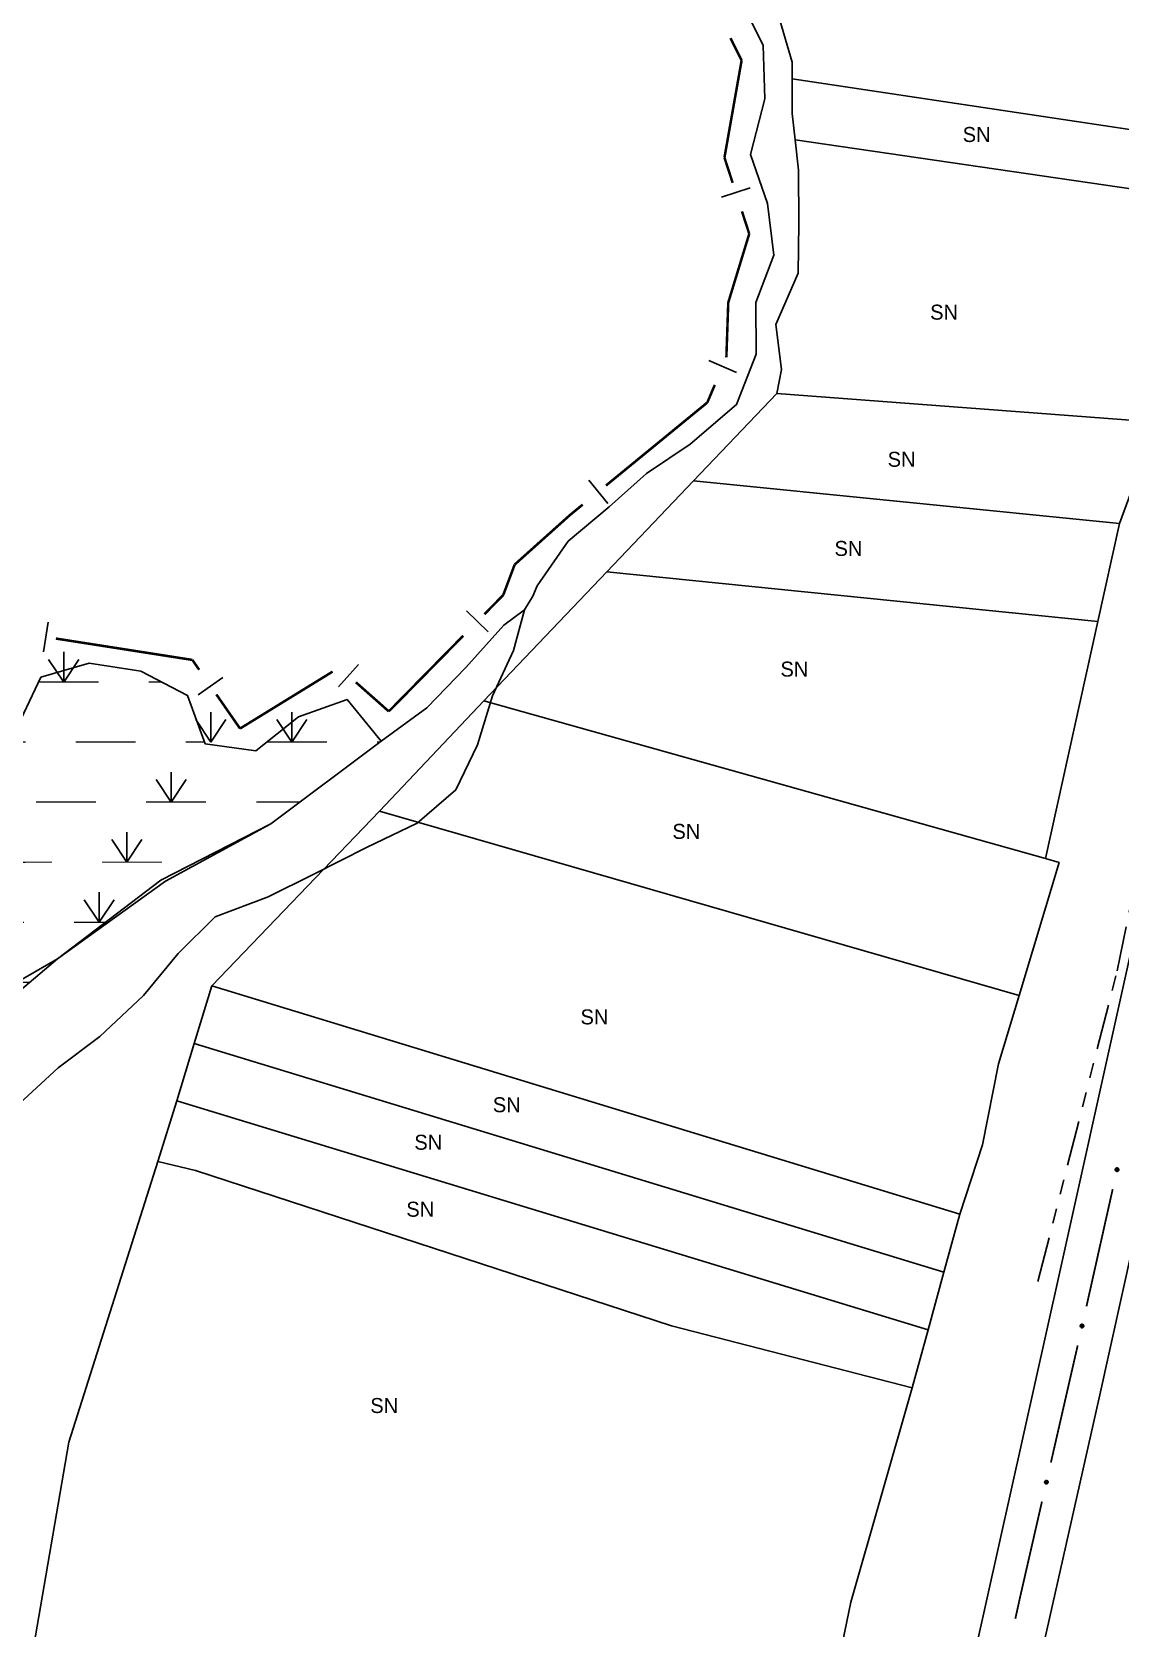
# Model space of a CAD drawing. Extents: x 209193 to 212081, y 4877574 to 4880493.
# Drawn here: x 209680.3 to 209788.9, y 4878423.3 to 4878582.7 of the extents above; entities that cross this region are included whole.
import ezdxf
from ezdxf.enums import TextEntityAlignment as Align

# ---------------------------------------------------------------- set-up
doc = ezdxf.new("R2010")
doc.units = 0
doc.header["$LTSCALE"] = 1.5
doc.header["$MEASUREMENT"] = 0
doc.linetypes.add('TRACO_00', pattern=[10, -10])
doc.linetypes.add('TRACO_25', pattern=[8, 3, -1, 1, -1, 1, -1])
for name, color, linetype in [('CD_MALHA_LOTES', 7, 'CONTINUOUS'), ('HD-ALAGADO-BREJO', 170, 'CONTINUOUS'), ('HD-CURSO-PERENE', 170, 'CONTINUOUS'), ('HD-PRAIA', 251, 'CONTINUOUS'), ('LM-LIM-SETORES-BAIRROS', 250, 'CONTINUOUS'), ('RU-QUADRA', 210, 'CONTINUOUS'), ('SV-EIXO-ROD-ESTR', 7, 'CONTINUOUS'), ('SV-EST-MUNIC-PAV', 20, 'CONTINUOUS'), ('SV-FX-DOM-EST', 20, 'CONTINUOUS'), ('Th_NmrPort', 1, 'CONTINUOUS')]:
    doc.layers.add(name, color=color, linetype=linetype)

# ---------------------------------------------------------------- blocks, each defined once
blk = doc.blocks.new('*X7')
at = {"layer": 'HD-ALAGADO-BREJO'}
for points in [[(209683.446534, 4878517.779333), (209681.946246, 4878520.029141)], [(209683.446534, 4878517.779333), (209683.44615, 4878520.779333)], [(209683.446534, 4878517.779333), (209684.946246, 4878520.029525)], [(209609.416936, 4878511.778778), (209607.916452, 4878514.028455)], [(209609.416936, 4878511.778778), (209609.416291, 4878514.778778)], [(209609.416936, 4878511.778778), (209610.916452, 4878514.0291)], [(209655.544187, 4878511.779007), (209654.043912, 4878514.028824)], [(209655.544187, 4878511.779007), (209655.54382, 4878514.779007)], [(209655.544187, 4878511.779007), (209657.043912, 4878514.029191)], [(209676.142478, 4878511.779137), (209674.64227, 4878514.028999)], [(209676.142478, 4878511.779137), (209676.142201, 4878514.779137)], [(209676.142478, 4878511.779137), (209677.64227, 4878514.029275)], [(209698.142477, 4878511.781163), (209696.64227, 4878514.031025)], [(209698.142477, 4878511.781163), (209698.142201, 4878514.781163)], [(209698.142477, 4878511.781163), (209699.64227, 4878514.031301)], [(209706.22948, 4878511.779541), (209704.72918, 4878514.029341)], [(209706.22948, 4878511.779541), (209706.22908, 4878514.779541)], [(209706.22948, 4878511.779541), (209707.72918, 4878514.029741)], [(209608.591703, 4878505.778523), (209608.591314, 4878508.778523)], [(209650.175347, 4878505.778762), (209650.17517, 4878508.778762)], [(209672.175347, 4878505.780058), (209672.17517, 4878508.780058)], [(209694.175347, 4878505.781354), (209694.17517, 4878508.781354)], [(209608.591703, 4878505.778523), (209607.091411, 4878508.028328)], [(209608.591703, 4878505.778523), (209610.091411, 4878508.028718)], [(209650.175347, 4878505.778762), (209648.675214, 4878508.028673)], [(209650.175347, 4878505.778762), (209651.675214, 4878508.02885)], [(209672.175347, 4878505.780058), (209670.675214, 4878508.029969)], [(209672.175347, 4878505.780058), (209673.675214, 4878508.030146)], [(209694.175347, 4878505.781354), (209692.675214, 4878508.031265)], [(209694.175347, 4878505.781354), (209695.675214, 4878508.031442)], [(209608.421613, 4878499.778442), (209608.421279, 4878502.778442)], [(209645.768247, 4878499.778692), (209645.768061, 4878502.778692)], [(209667.768247, 4878499.780057), (209667.768061, 4878502.780057)], [(209689.768247, 4878499.781421), (209689.768061, 4878502.781421)], [(209608.421613, 4878499.778442), (209606.921362, 4878502.028275)], [(209608.421613, 4878499.778442), (209609.921362, 4878502.028609)], [(209645.768247, 4878499.778692), (209644.268108, 4878502.028599)], [(209645.768247, 4878499.778692), (209647.268108, 4878502.028785)], [(209667.768247, 4878499.780057), (209666.268108, 4878502.029964)], [(209667.768247, 4878499.780057), (209669.268108, 4878502.03015)], [(209689.768247, 4878499.781421), (209688.268108, 4878502.031328)], [(209689.768247, 4878499.781421), (209691.268108, 4878502.031514)], [(209611.115978, 4878493.778437), (209609.615727, 4878496.028269)], [(209611.115978, 4878493.778437), (209611.115643, 4878496.778437)], [(209611.115978, 4878493.778437), (209612.615727, 4878496.028604)], [(209642.985284, 4878493.778641), (209641.485136, 4878496.028542)], [(209642.985284, 4878493.778641), (209642.985086, 4878496.778641)], [(209642.985284, 4878493.778641), (209644.485136, 4878496.02874)], [(209664.985284, 4878493.780091), (209663.485136, 4878496.029992)], [(209664.985284, 4878493.780091), (209664.985086, 4878496.780091)], [(209664.985284, 4878493.780091), (209666.485136, 4878496.03019)], [(209686.985284, 4878493.781541), (209685.485136, 4878496.031442)], [(209686.985284, 4878493.781541), (209686.985086, 4878496.781541)], [(209686.985284, 4878493.781541), (209688.485136, 4878496.03164)], [(209618.118967, 4878487.778517), (209616.618677, 4878490.028324)], [(209618.118967, 4878487.778517), (209618.118581, 4878490.778517)], [(209618.118967, 4878487.778517), (209619.618677, 4878490.02871)], [(209644.54666, 4878487.778642), (209643.046495, 4878490.028532)], [(209644.54666, 4878487.778642), (209644.54644, 4878490.778642)], [(209644.54666, 4878487.778642), (209646.046495, 4878490.028752)], [(209666.54666, 4878487.780253), (209665.046495, 4878490.030144)], [(209666.54666, 4878487.780253), (209666.54644, 4878490.780253)], [(209666.54666, 4878487.780253), (209668.046495, 4878490.030363)], [(209619.208372, 4878481.778392), (209619.208109, 4878484.778392)], [(209641.208372, 4878481.780322), (209641.208109, 4878484.780322)], [(209647.969038, 4878481.778675), (209647.96878, 4878484.778675)], [(209669.969038, 4878481.780564), (209669.96878, 4878484.780564)], [(209619.208372, 4878481.778392), (209617.708175, 4878484.028261)], [(209619.208372, 4878481.778392), (209620.708175, 4878484.028524)], [(209641.208372, 4878481.780322), (209639.708174, 4878484.03019)], [(209641.208372, 4878481.780322), (209642.708174, 4878484.030453)], [(209647.969038, 4878481.778675), (209646.468845, 4878484.028546)], [(209647.969038, 4878481.778675), (209649.468845, 4878484.028804)], [(209669.969038, 4878481.780564), (209668.468845, 4878484.030435)], [(209669.969038, 4878481.780564), (209671.468845, 4878484.030693)], [(209625.64727, 4878475.778377), (209625.647062, 4878478.778377)], [(209647.64727, 4878475.779896), (209647.647062, 4878478.779896)], [(209625.64727, 4878475.778377), (209624.147114, 4878478.028273)], [(209625.64727, 4878475.778377), (209627.147114, 4878478.02848)], [(209647.64727, 4878475.779896), (209646.147114, 4878478.029792)], [(209647.64727, 4878475.779896), (209649.147114, 4878478.029999)], [(209624.671273, 4878469.778347), (209623.171106, 4878472.028236)], [(209624.671273, 4878469.778347), (209624.67105, 4878472.778347)], [(209624.671273, 4878469.778347), (209626.171106, 4878472.028458)], [(209646.671273, 4878469.779977), (209645.171106, 4878472.029866)], [(209646.671273, 4878469.779977), (209646.67105, 4878472.779977)], [(209646.671273, 4878469.779977), (209648.171106, 4878472.030089)], [(209624.987439, 4878463.778336), (209623.487256, 4878466.028213)], [(209624.987439, 4878463.778336), (209624.987195, 4878466.778336)], [(209624.987439, 4878463.778336), (209626.487256, 4878466.028458)], [(209646.987439, 4878463.78013), (209645.487256, 4878466.030008)], [(209646.987439, 4878463.78013), (209646.987195, 4878466.78013)], [(209646.987439, 4878463.78013), (209648.487256, 4878466.030253)], [(209625.570441, 4878457.778338), (209625.570161, 4878460.778338)], [(209647.570441, 4878457.780391), (209647.570161, 4878460.780391)], [(209625.570441, 4878457.778338), (209624.070231, 4878460.028198)], [(209625.570441, 4878457.778338), (209627.070231, 4878460.028478)], [(209647.570441, 4878457.780391), (209646.070231, 4878460.030251)], [(209647.570441, 4878457.780391), (209649.070231, 4878460.030531)], [(209626.479473, 4878451.778401), (209626.479089, 4878454.778401)], [(209626.479473, 4878451.778401), (209624.979185, 4878454.028209)], [(209626.479473, 4878451.778401), (209627.979185, 4878454.028593)]]:
    blk.add_lwpolyline(points, dxfattribs=at)
at = {"layer": 'HD-ALAGADO-BREJO', "const_width": 0.13}
for points in [[(209680.946534, 4878517.779013), (209681.946534, 4878517.779141)], [(209681.946534, 4878517.779141), (209686.946534, 4878517.779781)], [(209691.946534, 4878517.780422), (209692.946534, 4878517.78055)], [(209692.946534, 4878517.78055), (209693.219259, 4878517.779136)], [(209606.916936, 4878511.77824), (209607.916936, 4878511.778455)], [(209607.916936, 4878511.778455), (209610.916936, 4878511.7791)], [(209610.916936, 4878511.7791), (209611.24967, 4878511.778283)], [(209653.044187, 4878511.778701), (209654.044187, 4878511.778824)], [(209654.044187, 4878511.778824), (209659.044187, 4878511.779436)], [(209664.044187, 4878511.780048), (209666.044187, 4878511.780293)], [(209666.044187, 4878511.780293), (209666.472066, 4878511.778835)], [(209673.642478, 4878511.778907), (209674.642478, 4878511.778999)], [(209674.642478, 4878511.778999), (209679.642478, 4878511.77946)], [(209684.642478, 4878511.77992), (209690.642477, 4878511.780472)], [(209695.642477, 4878511.780933), (209696.642477, 4878511.781025)], [(209696.642477, 4878511.781025), (209697.517793, 4878511.779146)], [(209703.72948, 4878511.779208), (209704.72948, 4878511.779341)], [(209704.72948, 4878511.779341), (209709.72948, 4878511.780008)], [(209714.72948, 4878511.780674), (209715.046237, 4878511.779321)], [(209606.091703, 4878505.778199), (209607.091703, 4878505.778328)], [(209607.091703, 4878505.778328), (209612.091703, 4878505.778978)], [(209617.091703, 4878505.779627), (209618.025976, 4878505.778318)], [(209647.675347, 4878505.778614), (209648.675347, 4878505.778673)], [(209648.675347, 4878505.778673), (209653.675347, 4878505.778968)], [(209658.675347, 4878505.779262), (209664.675347, 4878505.779616)], [(209669.675347, 4878505.77991), (209670.675347, 4878505.779969)], [(209670.675347, 4878505.779969), (209675.675347, 4878505.780264)], [(209680.675347, 4878505.780558), (209686.675347, 4878505.780912)], [(209691.675347, 4878505.781206), (209692.675347, 4878505.781265)], [(209692.675347, 4878505.781265), (209697.675347, 4878505.78156)], [(209702.675347, 4878505.781854), (209706.675347, 4878505.78209)], [(209706.675347, 4878505.78209), (209707.027879, 4878505.779208)], [(209605.921613, 4878499.778164), (209606.921613, 4878499.778275)], [(209606.921613, 4878499.778275), (209611.921613, 4878499.778831)], [(209616.921613, 4878499.779387), (209621.921613, 4878499.779943)], [(209621.921613, 4878499.779943), (209622.223476, 4878499.778327)], [(209643.268247, 4878499.778537), (209644.268247, 4878499.778599)], [(209644.268247, 4878499.778599), (209649.268247, 4878499.77891)], [(209654.268247, 4878499.77922), (209660.268247, 4878499.779592)], [(209665.268247, 4878499.779902), (209666.268247, 4878499.779964)], [(209666.268247, 4878499.779964), (209671.268247, 4878499.780274)], [(209676.268247, 4878499.780584), (209682.268247, 4878499.780956)], [(209687.268247, 4878499.781266), (209688.268247, 4878499.781328)], [(209688.268247, 4878499.781328), (209693.268247, 4878499.781638)], [(209608.615978, 4878493.778158), (209609.615978, 4878493.778269)], [(209609.615978, 4878493.778269), (209614.615978, 4878493.778827)], [(209619.615978, 4878493.779385), (209624.615978, 4878493.779943)], [(209624.615978, 4878493.779943), (209624.820807, 4878493.77832)], [(209640.485284, 4878493.778477), (209641.485284, 4878493.778542)], [(209641.485284, 4878493.778542), (209646.485284, 4878493.778872)], [(209651.485284, 4878493.779201), (209657.485284, 4878493.779597)], [(209662.485284, 4878493.779926), (209663.485284, 4878493.779992)], [(209663.485284, 4878493.779992), (209668.485284, 4878493.780322)], [(209673.485284, 4878493.780651), (209679.485284, 4878493.781047)], [(209684.485284, 4878493.781376), (209685.485284, 4878493.781442)], [(209685.485284, 4878493.781442), (209687.485284, 4878493.781574)], [(209687.485284, 4878493.781574), (209687.621379, 4878493.778948)], [(209615.618967, 4878487.778195), (209616.618967, 4878487.778324)], [(209616.618967, 4878487.778324), (209621.618967, 4878487.778968)], [(209626.618967, 4878487.779612), (209627.618967, 4878487.77974)], [(209627.618967, 4878487.77974), (209627.749434, 4878487.778316)], [(209642.04666, 4878487.778459), (209643.04666, 4878487.778532)], [(209643.04666, 4878487.778532), (209648.04666, 4878487.778899)], [(209653.04666, 4878487.779265), (209659.04666, 4878487.779704)], [(209664.04666, 4878487.78007), (209665.04666, 4878487.780144)], [(209665.04666, 4878487.780144), (209670.04666, 4878487.78051)], [(209675.04666, 4878487.780876), (209680.04666, 4878487.781242)], [(209680.04666, 4878487.781242), (209680.046888, 4878487.778839)], [(209616.708372, 4878481.778173), (209617.708372, 4878481.778261)], [(209617.708372, 4878481.778261), (209622.708372, 4878481.778699)], [(209627.708372, 4878481.779138), (209633.708372, 4878481.779664)], [(209638.708372, 4878481.780103), (209639.708372, 4878481.78019)], [(209639.708372, 4878481.78019), (209642.708372, 4878481.780453)], [(209642.708372, 4878481.780453), (209643.044382, 4878481.778436)], [(209645.469038, 4878481.77846), (209646.469038, 4878481.778546)], [(209646.469038, 4878481.778546), (209651.469038, 4878481.778976)], [(209656.469038, 4878481.779405), (209662.469038, 4878481.77992)], [(209667.469038, 4878481.780349), (209668.469038, 4878481.780435)], [(209668.469038, 4878481.780435), (209672.469038, 4878481.780779)], [(209672.469038, 4878481.780779), (209672.973282, 4878481.778735)], [(209623.14727, 4878475.778204), (209624.14727, 4878475.778273)], [(209624.14727, 4878475.778273), (209629.14727, 4878475.778618)], [(209634.14727, 4878475.778964), (209640.14727, 4878475.779378)], [(209645.14727, 4878475.779723), (209646.14727, 4878475.779792)], [(209646.14727, 4878475.779792), (209651.147269, 4878475.780137)], [(209656.147269, 4878475.780482), (209662.147269, 4878475.780897)], [(209622.171273, 4878469.778161), (209623.171273, 4878469.778236)], [(209623.171273, 4878469.778236), (209628.171273, 4878469.778606)], [(209633.171273, 4878469.778977), (209639.171273, 4878469.779421)], [(209644.171273, 4878469.779792), (209645.171273, 4878469.779866)], [(209645.171273, 4878469.779866), (209650.171273, 4878469.780237)], [(209655.171273, 4878469.780607), (209659.171273, 4878469.780904)], [(209659.171273, 4878469.780904), (209659.252746, 4878469.778532)], [(209622.487439, 4878463.778132), (209623.487439, 4878463.778213)], [(209623.487439, 4878463.778213), (209628.487439, 4878463.778621)], [(209633.487439, 4878463.779029), (209639.487439, 4878463.779519)], [(209644.487439, 4878463.779926), (209645.487439, 4878463.780008)], [(209645.487439, 4878463.780008), (209650.487439, 4878463.780416)], [(209623.070441, 4878457.778104), (209624.070441, 4878457.778198)], [(209624.070441, 4878457.778198), (209629.070441, 4878457.778664)], [(209634.070441, 4878457.779131), (209640.070441, 4878457.779691)], [(209645.070441, 4878457.780158), (209646.070441, 4878457.780251)], [(209646.070441, 4878457.780251), (209646.300901, 4878457.778337)], [(209623.979473, 4878451.778081), (209624.979473, 4878451.778209)], [(209624.979473, 4878451.778209), (209629.979473, 4878451.778849)], [(209634.979473, 4878451.779489), (209635.979473, 4878451.779617)], [(209635.979473, 4878451.779617), (209636.252526, 4878451.778203)]]:
    blk.add_lwpolyline(points, dxfattribs=at)

msp = doc.modelspace()

# ---------------------------------------------------------------- linework, layer by layer
at = {"layer": 'CD_MALHA_LOTES', "linetype": 'Continuous', "flags": 128}
for points in [[(209756.193099, 4878578.044373), (209756.19672, 4878579.700553), (209754.627823, 4878585.01931), (209752.958858, 4878590.088121), (209751.009776, 4878594.757016), (209747.08019, 4878597.986194), (209745.261036, 4878602.295174)], [(209756.48915, 4878571.928657), (209756.185529, 4878574.581716), (209756.193099, 4878578.044373)], [(209756.193099, 4878578.044373), (209799.688554, 4878571.523395)], [(209754.674914, 4878546.595152), (209755.145848, 4878549.002559), (209754.560486, 4878553.496468), (209756.81187, 4878558.615356), (209756.85304, 4878563.634217), (209756.834266, 4878568.913018), (209756.48915, 4878571.928657)], [(209798.240988, 4878565.838046), (209756.48915, 4878571.928657)], [(209746.351909, 4878537.866471), (209754.674914, 4878546.595152)], [(209792.616042, 4878543.745939), (209754.674914, 4878546.595152)], [(209792.616042, 4878543.745939), (209788.898811, 4878533.611761)], [(209737.679573, 4878528.771433), (209746.351909, 4878537.866471)], [(209788.898811, 4878533.611761), (209746.351909, 4878537.866471)], [(209788.898811, 4878533.611761), (209786.736895, 4878523.823243)], [(209725.40909, 4878515.902867), (209737.679573, 4878528.771433)], [(209786.736895, 4878523.823243), (209737.679573, 4878528.771433)], [(209786.736895, 4878523.823243), (209781.510396, 4878500.159191)], [(209714.988398, 4878504.881593), (209725.40909, 4878515.902867)], [(209781.510396, 4878500.159191), (209725.40909, 4878515.902867)], [(209698.242697, 4878487.412343), (209714.988398, 4878504.881593)], [(209778.865105, 4878486.467024), (209714.988398, 4878504.881593)], [(209781.510396, 4878500.159191), (209782.852305, 4878499.738896), (209778.865105, 4878486.467024)], [(209696.493012, 4878481.673127), (209698.242697, 4878487.412343)], [(209772.945072, 4878464.623168), (209698.242697, 4878487.412343)], [(209778.865105, 4878486.467024), (209776.815222, 4878479.643744), (209775.2032, 4878471.545547), (209772.945072, 4878464.623168)], [(209694.743327, 4878475.933911), (209696.493012, 4878481.673127)], [(209771.359032, 4878458.839079), (209696.493012, 4878481.673127)], [(209692.833425, 4878469.894464), (209694.743327, 4878475.933911)], [(209769.772992, 4878453.05499), (209694.743327, 4878475.933911)], [(209680.279359, 4878420.376698), (209683.958452, 4878441.830231), (209692.833425, 4878469.894464)], [(209768.186952, 4878447.270902), (209744.146326, 4878453.458952), (209696.607214, 4878468.963373), (209692.833425, 4878469.894464)], [(209772.945072, 4878464.623168), (209771.359032, 4878458.839079)], [(209771.359032, 4878458.839079), (209769.772992, 4878453.05499)], [(209769.772992, 4878453.05499), (209768.186952, 4878447.270902)], [(209768.186952, 4878447.270902), (209762.051447, 4878425.865624), (209757.238943, 4878402.486092)]]:
    msp.add_lwpolyline(points, dxfattribs=at)
at = {"layer": 'HD-ALAGADO-BREJO', "linetype": 'TRACO_00'}
msp.add_polyline3d([(209671.726446, 4878480.721122, 2.289978), (209682.82959, 4878490.139234, 2.289978), (209693.162303, 4878497.987685, 2.289978), (209704.124551, 4878503.606657, 2.289978), (209715.147416, 4878511.855033, 2.289978), (209711.748099, 4878516.044005, 2.289978), (209706.90728, 4878514.314288, 2.289978), (209702.646124, 4878510.914964, 2.289978), (209697.585847, 4878511.594695, 2.289978), (209695.796821, 4878516.443553, 2.289978), (209691.146982, 4878518.852901, 2.289978), (209685.976727, 4878519.6626, 2.289978), (209681.175989, 4878518.262809, 2.289978), (209678.90468, 4878513.473845, 2.289978)], dxfattribs=at)
at = {"layer": 'HD-CURSO-PERENE', "linetype": 'Continuous'}
msp.add_polyline3d([(209678.90468, 4878513.473845, 2.197958), (209681.175989, 4878518.262809, 2.197958), (209685.976727, 4878519.6626, 2.197958), (209691.146982, 4878518.852901, 2.197958), (209695.796821, 4878516.443553, 2.197958), (209697.585847, 4878511.594695, 2.197958), (209702.646124, 4878510.914964, 2.197958), (209706.90728, 4878514.314288, 2.197958), (209711.748099, 4878516.044005, 2.197958), (209715.147416, 4878511.855033, 2.197958), (209719.708585, 4878515.194378, 2.197958), (209723.599856, 4878519.223551, 2.197958), (209727.391165, 4878523.452676, 2.197958), (209729.481703, 4878524.992374, 2.197958), (209730.302089, 4878526.352084, 2.197958), (209730.732363, 4878527.371862, 2.197958), (209733.823668, 4878531.840917, 2.197958), (209737.924823, 4878535.290226, 2.197958), (209741.655918, 4878538.619554, 2.197958), (209745.996969, 4878541.53899, 2.197958), (209750.628288, 4878545.498195, 2.197958), (209752.599627, 4878550.527098, 2.197958), (209752.560825, 4878555.695923, 2.197958), (209754.372078, 4878560.414892, 2.197958), (209753.723223, 4878565.573706, 2.197958), (209752.054223, 4878570.492551, 2.197958), (209753.485639, 4878576.051321, 2.197958), (209753.316859, 4878581.360111, 2.197958), (209751.037735, 4878585.969013, 2.197958)], dxfattribs=at)
at = {"layer": 'HD-PRAIA', "linetype": 'TRACO_00'}
msp.add_polyline3d([(209678.615771, 4878475.272515, 3.302196), (209682.887061, 4878479.24171, 3.302196), (209687.058142, 4878482.351098, 3.302196), (209691.419472, 4878486.460264, 3.302196), (209694.870748, 4878490.669386, 3.240849), (209698.581917, 4878494.328639, 3.036361), (209703.852833, 4878496.318306, 3.046585), (209708.413755, 4878498.597892, 3.005687), (209713.674823, 4878501.247409, 2.954565), (209718.745826, 4878503.68697, 2.78075), (209722.596926, 4878506.996305, 2.739852), (209724.778162, 4878511.505331, 2.739852), (209726.269427, 4878516.394254, 2.739852), (209728.360665, 4878520.943268, 2.739852), (209729.481703, 4878524.992374, 2.739852), (209727.391165, 4878523.452676, 2.197958), (209723.599856, 4878519.223551, 2.197958), (209719.708585, 4878515.194378, 2.197958), (209715.147416, 4878511.855033, 2.197958), (209704.124551, 4878503.606657, 2.289978), (209693.612314, 4878497.867723, 8.475757), (209682.82959, 4878490.139234, 2.289978), (209676.348159, 4878486.379941, 8.485981)], dxfattribs=at)
at = {"layer": 'LM-LIM-SETORES-BAIRROS', "const_width": 0.25}
for points in [[(209750.04181, 4878582.103117), (209750.936237, 4878580.314262)], [(209750.936237, 4878580.314262), (209751.150707, 4878579.885323)], [(209751.150707, 4878579.885323), (209749.496195, 4878570.509759)], [(209749.496195, 4878570.509759), (209749.436603, 4878570.172069)], [(209749.436603, 4878570.172069), (209750.257873, 4878567.645084)], [(209751.185132, 4878564.791982), (209751.803304, 4878562.889914)], [(209751.803304, 4878562.889914), (209751.912531, 4878562.553831)], [(209751.912531, 4878562.553831), (209749.970267, 4878556.197332)], [(209749.817515, 4878555.697417), (209749.628756, 4878550.223402)], [(209749.970267, 4878556.197332), (209749.817515, 4878555.697417)], [(209748.471673, 4878547.459036), (209748.080117, 4878546.538881)], [(209747.7225, 4878545.69848), (209737.60024, 4878537.40385)], [(209748.080117, 4878546.538881), (209747.7225, 4878545.69848)], [(209734.009672, 4878534.461579), (209728.531208, 4878529.549853)], [(209734.506326, 4878534.868559), (209734.009672, 4878534.461579)], [(209735.279805, 4878535.502382), (209734.506326, 4878534.868559)], [(209728.486449, 4878529.509725), (209727.454186, 4878526.757023)], [(209728.531208, 4878529.549853), (209728.486449, 4878529.509725)], [(209727.343713, 4878526.46243), (209725.460624, 4878524.547956)], [(209727.454186, 4878526.757023), (209727.343713, 4878526.46243)], [(209696.299394, 4878519.986927), (209682.663801, 4878522.122624)], [(209723.356907, 4878522.409177), (209716.344518, 4878515.279914)], [(209696.412427, 4878519.824159), (209696.299394, 4878519.986927)], [(209696.982823, 4878519.002789), (209696.412427, 4878519.824159)], [(209710.301824, 4878518.817302), (209701.785241, 4878513.576327)], [(209701.060793, 4878513.130513), (209698.694011, 4878516.538679)], [(209715.916357, 4878514.844617), (209712.628695, 4878517.752934)], [(209716.344518, 4878515.279914), (209715.916357, 4878514.844617)], [(209701.785241, 4878513.576327), (209701.060793, 4878513.130513)]]:
    msp.add_lwpolyline(points, dxfattribs=at)
at = {"layer": 'LM-LIM-SETORES-BAIRROS'}
for points in [[(209749.140408, 4878566.230421), (209751.993511, 4878567.157679)], [(209747.874551, 4878549.886678), (209750.635015, 4878548.712013)], [(209735.876028, 4878537.930245), (209737.777496, 4878535.60981)], [(209723.689996, 4878524.886888), (209725.828775, 4878522.783171)], [(209681.907955, 4878523.759296), (209681.443735, 4878520.795431)], [(209699.35567, 4878518.215643), (209696.89156, 4878516.504455)], [(209712.873559, 4878519.539002), (209710.885837, 4878517.292013)]]:
    msp.add_lwpolyline(points, dxfattribs=at)
at = {"layer": 'RU-QUADRA', "linetype": 'Continuous'}
for points in [[(209680.279359, 4878420.376698), (209683.958452, 4878441.830231), (209692.833425, 4878469.894464), (209694.743327, 4878475.933911), (209696.493012, 4878481.673127), (209698.242697, 4878487.412343), (209714.988398, 4878504.881593), (209725.40909, 4878515.902867), (209737.679573, 4878528.771433), (209746.351909, 4878537.866471), (209754.674914, 4878546.595152), (209755.145848, 4878549.002559), (209754.560486, 4878553.496468), (209756.81187, 4878558.615356), (209756.85304, 4878563.634217), (209756.834266, 4878568.913018), (209756.48915, 4878571.928657), (209756.185529, 4878574.581716), (209756.193099, 4878578.044373), (209756.19672, 4878579.700553), (209754.627823, 4878585.01931)], [(209792.616042, 4878543.745939), (209788.898811, 4878533.611761), (209786.736895, 4878523.823243), (209781.510396, 4878500.159191), (209782.852305, 4878499.738896), (209778.865105, 4878486.467024), (209776.815222, 4878479.643744), (209775.2032, 4878471.545547), (209772.945072, 4878464.623168), (209771.359032, 4878458.839079), (209769.772992, 4878453.05499), (209768.186952, 4878447.270902), (209762.051447, 4878425.865624), (209757.238943, 4878402.486092)]]:
    msp.add_lwpolyline(points, dxfattribs=at)
at = {"layer": 'SV-EIXO-ROD-ESTR'}
for points in [[(209788.505811, 4878468.948166), (209788.479028, 4878468.989088), (209788.464376, 4878469.029736), (209788.461915, 4878469.067156), (209788.468361, 4878469.10079), (209788.478832, 4878469.134456), (209788.496877, 4878469.166069), (209788.524678, 4878469.196721), (209788.56554, 4878469.223876), (209788.608166, 4878469.236148), (209788.644723, 4878469.240525), (209788.680182, 4878469.235822), (209788.712716, 4878469.225102), (209788.744935, 4878469.205272), (209788.775722, 4878469.176796), (209788.802033, 4878469.135046), (209788.816124, 4878469.095097), (209788.817555, 4878469.058841), (209788.812601, 4878469.023223), (209788.801499, 4878468.988981), (209788.783607, 4878468.95805), (209788.75488, 4878468.927104), (209788.713329, 4878468.901681), (209788.673645, 4878468.887172), (209788.637418, 4878468.885233), (209788.602462, 4878468.890899), (209788.568568, 4878468.90099), (209788.536034, 4878468.917807), (209788.505811, 4878468.948166)], [(209785.013536, 4878453.333941), (209784.986752, 4878453.374864), (209784.972101, 4878453.415512), (209784.969639, 4878453.452931), (209784.976085, 4878453.486565), (209784.986556, 4878453.520231), (209785.004601, 4878453.551845), (209785.032402, 4878453.582496), (209785.073264, 4878453.609652), (209785.115891, 4878453.621924), (209785.152447, 4878453.6263), (209785.187906, 4878453.621597), (209785.22044, 4878453.610878), (209785.252659, 4878453.591047), (209785.283446, 4878453.562571), (209785.309758, 4878453.520821), (209785.323848, 4878453.480873), (209785.325279, 4878453.444616), (209785.320325, 4878453.408999), (209785.309224, 4878453.374756), (209785.291331, 4878453.343826), (209785.262604, 4878453.31288), (209785.221053, 4878453.287456), (209785.181369, 4878453.272948), (209785.145143, 4878453.271008), (209785.110187, 4878453.276674), (209785.076292, 4878453.286766), (209785.043758, 4878453.303582), (209785.013536, 4878453.333941)], [(209781.450554, 4878437.736259), (209781.42397, 4878437.777312), (209781.409517, 4878437.818031), (209781.407237, 4878437.855462), (209781.413847, 4878437.889064), (209781.424481, 4878437.922679), (209781.44268, 4878437.954204), (209781.470629, 4878437.98472), (209781.511623, 4878438.011677), (209781.554308, 4878438.023741), (209781.590886, 4878438.02794), (209781.626321, 4878438.023065), (209781.658803, 4878438.012187), (209781.690925, 4878437.9922), (209781.721573, 4878437.963575), (209781.747681, 4878437.921698), (209781.761577, 4878437.881681), (209781.762832, 4878437.845418), (209781.757705, 4878437.809825), (209781.746437, 4878437.775637), (209781.728395, 4878437.744794), (209781.699517, 4878437.713988), (209781.657843, 4878437.688766), (209781.61809, 4878437.674451), (209781.581854, 4878437.672688), (209781.546926, 4878437.678524), (209781.513081, 4878437.68878), (209781.480629, 4878437.705754), (209781.450554, 4878437.736259)]]:
    msp.add_lwpolyline(points, close=True, dxfattribs=at)
for points in [[(209788.464376, 4878469.029736), (209788.478832, 4878469.134456)], [(209788.470576, 4878469.012224), (209788.486885, 4878469.141408)], [(209788.479028, 4878468.989088), (209788.496877, 4878469.166069)], [(209788.492128, 4878468.971049), (209788.509574, 4878469.174086)], [(209788.505811, 4878468.948166), (209788.524678, 4878469.196721)], [(209788.522861, 4878468.933414), (209788.546175, 4878469.206449)], [(209788.536034, 4878468.917807), (209788.56554, 4878469.223876)], [(209788.553471, 4878468.913984), (209788.585423, 4878469.225635)], [(209788.568568, 4878468.90099), (209788.608166, 4878469.236148)], [(209788.585272, 4878468.89988), (209788.623619, 4878469.233871)], [(209788.602462, 4878468.890899), (209788.644723, 4878469.240525)], [(209788.620928, 4878468.890507), (209788.664618, 4878469.235887)], [(209788.637418, 4878468.885233), (209788.680182, 4878469.235822)], [(209788.65704, 4878468.889422), (209788.69628, 4878469.227407)], [(209788.673645, 4878468.887172), (209788.712716, 4878469.225102)], [(209788.694938, 4878468.896326), (209788.728817, 4878469.210343)], [(209788.713329, 4878468.901681), (209788.744935, 4878469.205272)], [(209788.733449, 4878468.918474), (209788.760163, 4878469.187951)], [(209788.75488, 4878468.927104), (209788.775722, 4878469.176796)], [(209788.768123, 4878468.948471), (209788.787637, 4878469.148249)], [(209788.783607, 4878468.95805), (209788.802033, 4878469.135046)], [(209788.79288, 4878468.977889), (209788.808156, 4878469.108704)], [(209788.801499, 4878468.988981), (209788.816124, 4878469.095097)], [(209784.972101, 4878453.415512), (209784.986556, 4878453.520231)], [(209784.9783, 4878453.397999), (209784.994609, 4878453.527184)], [(209784.986752, 4878453.374864), (209785.004601, 4878453.551845)], [(209784.999852, 4878453.356825), (209785.017299, 4878453.559861)], [(209785.013536, 4878453.333941), (209785.032402, 4878453.582496)], [(209785.030585, 4878453.31919), (209785.0539, 4878453.592224)], [(209785.043758, 4878453.303582), (209785.073264, 4878453.609652)], [(209785.061195, 4878453.299759), (209785.093147, 4878453.611411)], [(209785.076292, 4878453.286766), (209785.115891, 4878453.621924)], [(209785.092997, 4878453.285655), (209785.131343, 4878453.619647)], [(209785.110187, 4878453.276674), (209785.152447, 4878453.6263)], [(209785.128653, 4878453.276282), (209785.172343, 4878453.621662)], [(209785.145143, 4878453.271008), (209785.187906, 4878453.621597)], [(209785.164764, 4878453.275197), (209785.204004, 4878453.613183)], [(209785.181369, 4878453.272948), (209785.22044, 4878453.610878)], [(209785.202662, 4878453.282101), (209785.236541, 4878453.596118)], [(209785.221053, 4878453.287456), (209785.252659, 4878453.591047)], [(209785.241174, 4878453.304249), (209785.267887, 4878453.573726)], [(209785.262604, 4878453.31288), (209785.283446, 4878453.562571)], [(209785.275847, 4878453.334246), (209785.295362, 4878453.534024)], [(209785.291331, 4878453.343826), (209785.309758, 4878453.520821)], [(209785.300604, 4878453.363665), (209785.31588, 4878453.494479)], [(209785.309224, 4878453.374756), (209785.323848, 4878453.480873)], [(209781.409517, 4878437.818031), (209781.424481, 4878437.922679)], [(209781.415631, 4878437.800488), (209781.432568, 4878437.929592)], [(209781.42397, 4878437.777312), (209781.44268, 4878437.954204)], [(209781.436982, 4878437.759209), (209781.455416, 4878437.962159)], [(209781.450554, 4878437.736259), (209781.470629, 4878437.98472)], [(209781.467532, 4878437.721425), (209781.492174, 4878437.994343)], [(209781.480629, 4878437.705754), (209781.511623, 4878438.011677)], [(209781.498047, 4878437.701847), (209781.531514, 4878438.013339)], [(209781.513081, 4878437.68878), (209781.554308, 4878438.023741)], [(209781.52978, 4878437.687588), (209781.569749, 4878438.021389)], [(209781.546926, 4878437.678524), (209781.590886, 4878438.02794)], [(209781.56539, 4878437.678042), (209781.610758, 4878438.023206)], [(209781.581854, 4878437.672688), (209781.626321, 4878438.023065)], [(209781.601496, 4878437.676781), (209781.642378, 4878438.014572)], [(209781.61809, 4878437.674451), (209781.658803, 4878438.012187)], [(209781.639427, 4878437.683501), (209781.674832, 4878437.997349)], [(209781.657843, 4878437.688766), (209781.690925, 4878437.9922)], [(209781.678045, 4878437.705461), (209781.706069, 4878437.974806)], [(209781.699517, 4878437.713988), (209781.721573, 4878437.963575)], [(209781.712865, 4878437.73529), (209781.73335, 4878437.93497)], [(209781.728395, 4878437.744794), (209781.747681, 4878437.921698)], [(209781.737764, 4878437.764588), (209781.753675, 4878437.895326)], [(209781.746437, 4878437.775637), (209781.761577, 4878437.881681)]]:
    msp.add_lwpolyline(points, dxfattribs=at)
at = {"layer": 'SV-EIXO-ROD-ESTR', "const_width": 0.18}
for points in [[(209785.588857, 4878455.401908), (209788.208064, 4878467.112577)], [(209782.035921, 4878439.801406), (209784.712021, 4878451.499204)], [(209778.972804, 4878426.41187), (209781.143888, 4878435.90214)], [(209778.484733, 4878424.200533), (209778.915785, 4878426.153529)], [(209778.915785, 4878426.153529), (209778.972804, 4878426.41187)]]:
    msp.add_lwpolyline(points, dxfattribs=at)
at = {"layer": 'SV-EST-MUNIC-PAV', "linetype": 'Continuous'}
for points in [[(209819.730683, 4878573.273451, 7.524885), (209818.230275, 4878572.073689, 7.514661), (209812.976612, 4878558.266706, 7.53511), (209809.563913, 4878547.918979, 7.514661), (209807.641864, 4878539.820775, 7.473763), (209800.363678, 4878507.307994, 6.829624), (209786.858323, 4878446.271551, 5.868527), (209778.587669, 4878409.614998, 5.868527), (209760.719375, 4878326.743804, 6.156873), (209730.175218, 4878187.287325, 5.909406), (209719.441466, 4878138.612094, 6.602313)], [(209795.174799, 4878514.046346, 6.625135), (209782.860835, 4878458.548672, 6.021894), (209772.042592, 4878409.989964, 6.021894), (209749.812046, 4878308.101439, 6.40434)]]:
    msp.add_polyline3d(points, dxfattribs=at)
at = {"layer": 'SV-FX-DOM-EST', "linetype": 'TRACO_25'}
msp.add_polyline3d([(209780.7405, 4878457.888774, 5.439102), (209788.658397, 4878488.921905, 5.929874), (209795.626975, 4878523.23427, 6.073016), (209798.340428, 4878537.081186, 6.441096), (209803.39525, 4878555.947016, 6.45132), (209808.479174, 4878570.943725, 6.45132), (209811.666803, 4878579.880685, 6.45132), (209812.912492, 4878583.570958, 6.45132), (209813.542911, 4878585.140615, 6.45132), (209822.787853, 4878602.976774, 6.778502)], dxfattribs=at)

# ---------------------------------------------------------------- block references
at = {"layer": 'HD-ALAGADO-BREJO'}
msp.add_blockref('*X7', (0, 0), dxfattribs=at)

# ---------------------------------------------------------------- texts
at = {"layer": 'Th_NmrPort', "color": 1}
for p in [(209773.228672, 4878572.476769), (209769.97765, 4878554.728828), (209765.734638, 4878540.030766), (209760.42661, 4878531.124075), (209755.028616, 4878519.068554), (209744.237615, 4878502.857857), (209735.061024, 4878484.324742), (209726.304163, 4878475.548099), (209718.465031, 4878471.800689), (209717.667371, 4878465.111976), (209714.068708, 4878445.499263)]:
    msp.add_text('SN', height=1.5, dxfattribs=at).set_placement(p, align=Align.MIDDLE_LEFT)

doc.saveas('drawing.dxf')
